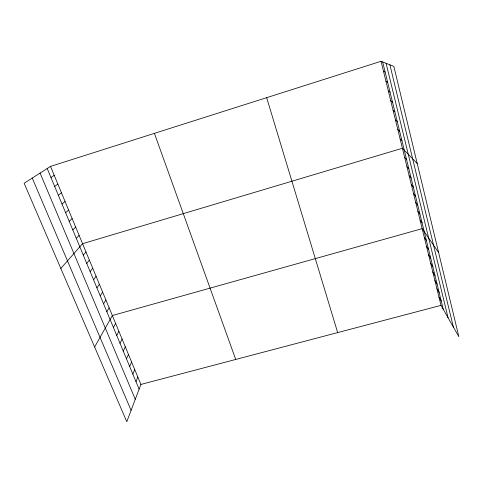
<?xml version="1.0" encoding="UTF-8"?>
<svg xmlns="http://www.w3.org/2000/svg" width="483" height="483" viewBox="0 0 483 483"><rect width="100%" height="100%" fill="white"/><g stroke="black" fill="none" stroke-linecap="round" stroke-linejoin="round"><path stroke-width="0.72" d="M50.522 166.394L140.903 384.438L126.788 421.713L24.15 183.256L50.522 166.394L381.045 61.287L393.862 66.4L458.85 336.687L441.009 305.365L381.045 61.287M135.989 381.679L137.83 377.024M132.843 374.126L134.733 369.549M129.673 366.512L131.605 362.015M126.474 358.833L128.46 354.425M123.256 351.099L125.29 346.77M120.007 343.298L122.09 339.06M116.729 335.437L118.866 331.284M113.427 327.51L115.618 323.441M94.62 346.975L112.346 315.538L422.16 228.646L438.612 252.524M106.846 311.698L109.14 307.81M103.561 303.819L105.91 300.015M100.253 295.868L102.656 292.161M96.914 287.862L99.371 284.245M93.551 279.784L96.063 276.264M90.164 271.645L92.73 268.222M86.741 263.434L89.367 260.114M83.299 255.163L85.98 251.939M60.822 268.445L82.563 243.698L402.411 148.251L417.221 163.556M76.32 238.403L79.121 235.39M72.788 229.926L75.65 227.01M69.226 221.371L72.148 218.564M65.634 212.743L68.616 210.051M62.011 204.049L65.06 201.465M58.352 195.277L61.468 192.802M54.67 186.432L57.851 184.071M50.957 177.509L54.199 175.269M140.903 384.438L441.009 305.365M383.502 71.303L385.132 72.094M385.941 81.222L387.601 82.164M388.356 91.058L390.047 92.144M390.753 100.802L392.468 102.034M393.126 110.462L394.871 111.833M395.474 120.032L397.249 121.547M397.805 129.522L399.61 131.171M400.117 138.929L401.947 140.71M404.682 157.494L406.559 159.541M406.934 166.659L408.835 168.833M409.161 175.74L411.093 178.04M411.377 184.748L413.327 187.169M413.569 193.677L415.549 196.219M415.742 202.534L417.747 205.19M417.904 211.312L419.926 214.084M420.041 220.013L422.088 222.904M424.328 237.461L426.417 240.582M426.471 246.203L428.584 249.433M428.602 254.873L430.739 258.212M430.715 263.464L432.871 266.912M432.81 271.989L434.984 275.539M434.881 280.436L437.079 284.089M436.94 288.816L439.156 292.571M438.981 297.123L441.214 300.981M32.252 178.076L131.086 410.357M40.077 173.071L135.27 399.308M47.207 168.513L139.11 389.171M154.409 133.356L235.728 359.455M266.658 97.663L337.671 332.594M382.645 61.927L443.261 309.319M386.098 63.303L448.097 317.808M389.902 64.825L453.386 327.1"/></g></svg>
